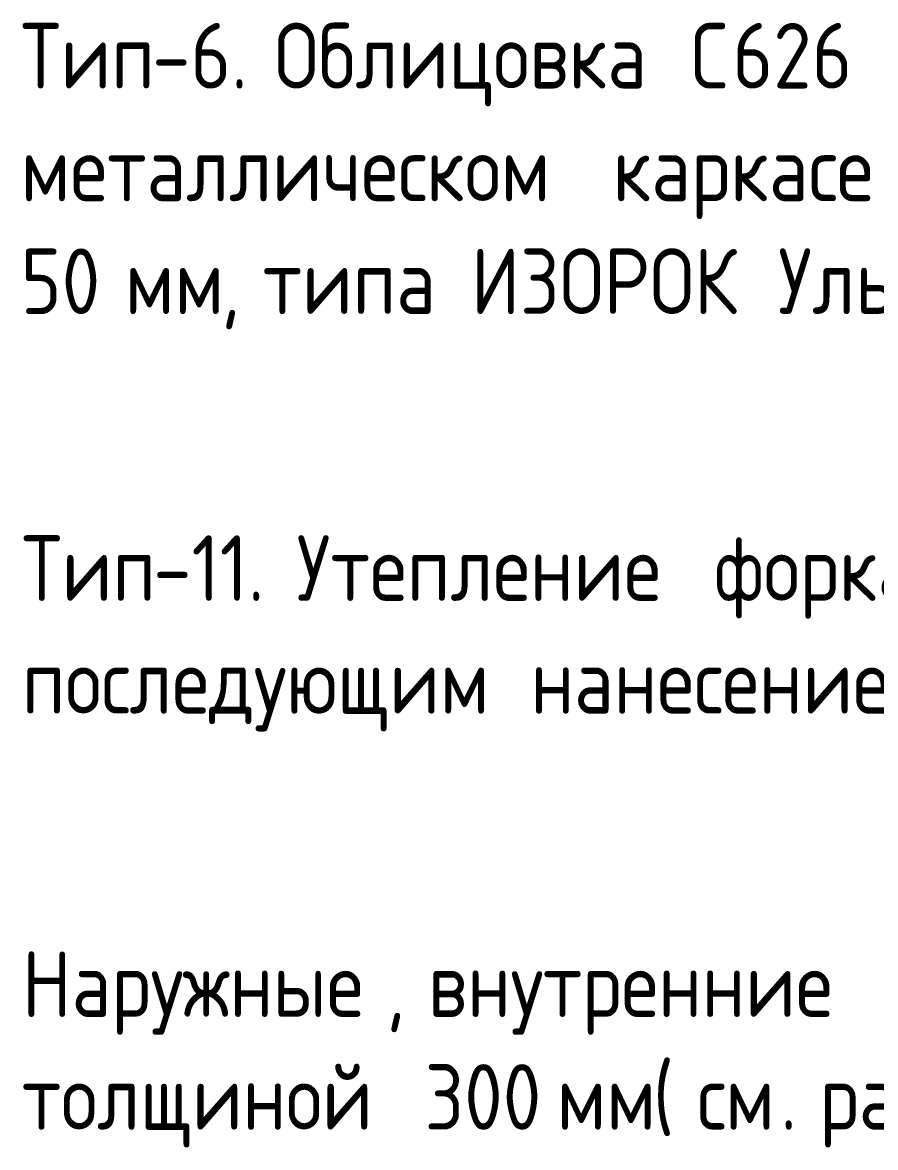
# Model space of a CAD drawing. Header units: millimetres. Extents: x -56773 to 323062, y -262288 to 76460.
# Drawn here: x 70454 to 72015, y 2877 to 4936 of the extents above; entities that cross this region are included whole.
import ezdxf

# ---------------------------------------------------------------- set-up
doc = ezdxf.new("R2010")
doc.units = ezdxf.units.MM
doc.layers.add('Аннотация', color=7, linetype='Continuous', lineweight=20)
doc.styles.add('GOST Common_7', font='', dxfattribs={"width": 0.9, "height": 120})
doc.styles.get('GOST Common_7').set_extended_font_data('GOST Common')

msp = doc.modelspace()

# ---------------------------------------------------------------- texts
at = {"layer": 'Аннотация', "lineweight": 9, "char_height": 120, "attachment_point": 1, "style": 'GOST Common_7'}
for s, insert, width in [('Тип', (70450.6827, 4935.1917), 291.493575), ('-6. ', (70691.1889, 4935.1917), 271.29105), ('Облицовка', (70915.0264, 4935.1917), 877.3668), ('\\fGOST Common|b0|i0|c204|p34|;\\W.9; ', (71638.9264, 4935.1917), 46.1772), ('\\fGOST Common|b0|i0|c204|p34|;\\W.9;С', (71677.0264, 4935.1917), 92.3544), ('626 ', (71753.2264, 4935.1917), 323.2404), ('\\fGOST Common|b0|i0|c204|p34|;\\W.9; ', (71496.0514, 4728.8167), 46.1772), ('металлическом', (70450.6827, 4728.8167), 1266.986925), ('каркасе', (71534.1514, 4728.8167), 660.911175), ('50 ', (70450.6827, 4522.4417), 230.886), ('\\fGOST Common|b0|i0|c204|p34|;\\W.9; ', (71236.4952, 4522.4417), 46.1772), ('ИЗОРОК', (71274.5952, 4522.4417), 634.9365), ('\\fGOST Common|b0|i0|c204|p34|;\\W.9; ', (71798.4702, 4522.4417), 46.1772), ('Ультралайт', (71836.5702, 4522.4417), 1036.100925), ('мм', (70641.1827, 4522.4417), 213.56955), ('типа', (70893.5952, 4522.4417), 415.5948), (', ', (70817.3952, 4522.4417), 92.3544), ('Тип', (70452.7895, 3997.4059), 291.493575), ('-11. ', (70693.2957, 3997.4059), 317.46825), ('Утепление', (70955.2332, 3997.4059), 880.252875), ('\\fGOST Common|b0|i0|c204|p34|;\\W.9; ', (71681.5145, 3997.4059), 46.1772), ('форкамер', (71719.6145, 3997.4059), 799.442775), ('\\fGOST Common|b0|i0|c204|p34|;\\W.9; ', (71345.7582, 3791.0309), 46.1772), ('последующим', (70452.7895, 3791.0309), 1082.278125), ('нанесением', (71383.8582, 3791.0309), 937.974375), ('Наружные', (70452.7895, 3236.009), 808.101), ('\\fGOST Common|b0|i0|c204|p34|;\\W.9; ', (71983.9332, 3236.009), 46.1772), ('внутренние', (71195.7395, 3236.009), 955.290825), (', ', (71119.5395, 3236.009), 92.3544), ('толщиной', (70452.7895, 3029.634), 813.87315), (' 300 ', (71124.302, 3029.634), 372.303675), (' (', (71607.6957, 3029.634), 98.12655), ('раздел', (71912.4957, 3029.634), 565.6707), ('мм', (71431.4832, 3029.634), 213.56955), ('см', (71688.6582, 3029.634), 184.7088), ('. ', (71841.0582, 3029.634), 86.58225)]:
    msp.add_mtext(s, dxfattribs=dict(at, insert=insert, width=width))

doc.saveas('drawing.dxf')
